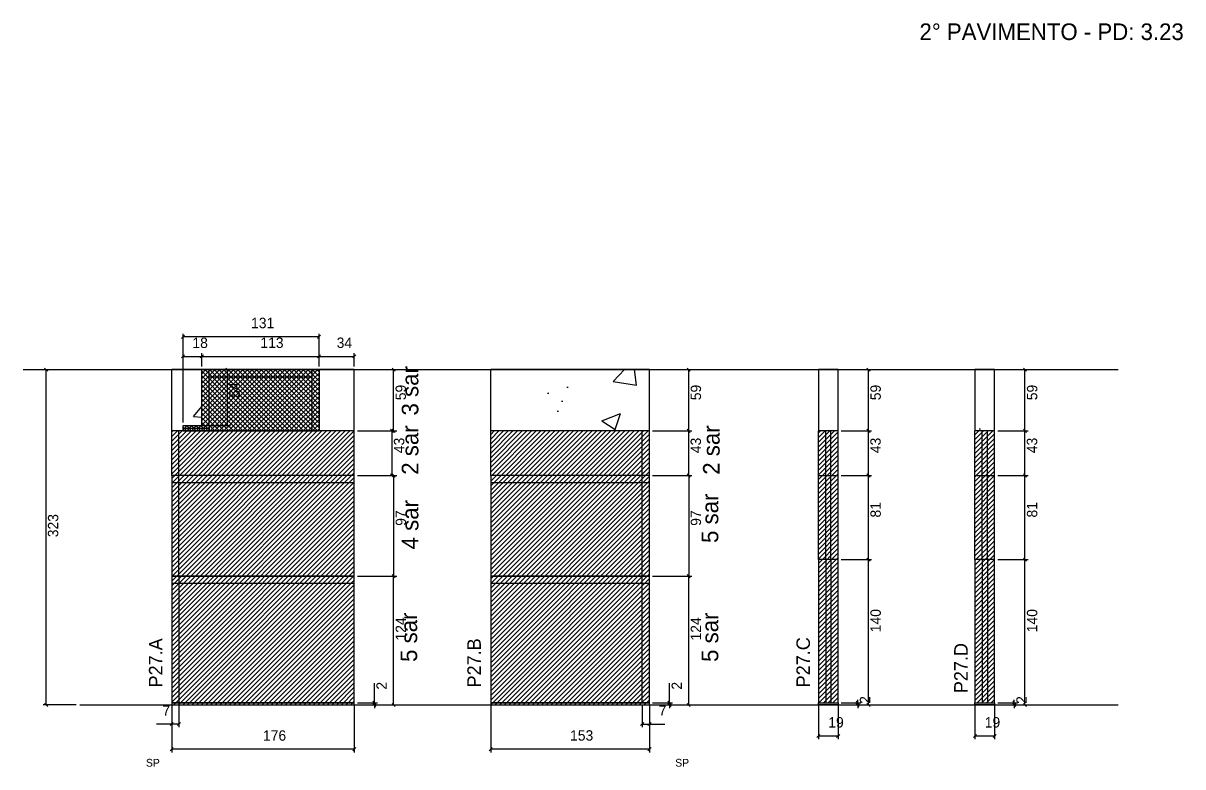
# Model space of a CAD drawing. Header units: metres. Extents: x 3966 to 8034, y 3880 to 4612.
# Drawn here: x 5332 to 6449, y 3881 to 4598 of the extents above; entities that cross this region are included whole.
import ezdxf

# ---------------------------------------------------------------- set-up
doc = ezdxf.new("R2010")
doc.units = ezdxf.units.M
for name, color, linetype in [('COTA', 7, 'Continuous'), ('Hachura', 7, 'Continuous'), ('NIVEL 2° PAV.', 7, 'Continuous'), ('NOMENCLATURA', 7, 'Continuous'), ('Nível', 7, 'Continuous'), ('Painéis', 7, 'Continuous'), ('SARR_2.2x7', 7, 'Continuous'), ('SARR_EDITAR', 7, 'Continuous'), ('texto', 7, 'Continuous'), ('Texto Seção', 7, 'Continuous')]:
    doc.layers.add(name, color=color, linetype=linetype)

msp = doc.modelspace()

# ---------------------------------------------------------------- hatches: boundary and pattern name
at = {"layer": 'COTA'}
h = msp.add_hatch(dxfattribs=at)
h.set_pattern_fill('AR-CONC')
h.paths.add_polyline_path([(5474.6, 4204.9), (5485.6, 4204.9), (5485.6, 4209.9), (5503.6, 4209.9), (5503.6, 4263.9), (5474.6, 4263.9), (5474.6, 4204.9)])
h = msp.add_hatch(dxfattribs=at)
h.set_pattern_fill('AR-CONC')
h.paths.add_polyline_path([(5650.6, 4204.9), (5650.6, 4263.9), (5616.6, 4263.9), (5616.6, 4204.9), (5650.6, 4204.9)])
h = msp.add_hatch(dxfattribs=at)
h.set_pattern_fill('AR-CONC')
h.paths.add_polyline_path([(5935, 4204.9), (5935, 4263.9), (5782, 4263.9), (5782, 4204.9), (5935, 4204.9)])
h = msp.add_hatch(dxfattribs=at)
h.set_pattern_fill('AR-CONC')
h.paths.add_polyline_path([(6116.8, 4263.9), (6097.8, 4263.9), (6097.8, 4204.9), (6116.8, 4204.9), (6116.8, 4263.9)])
h = msp.add_hatch(dxfattribs=at)
h.set_pattern_fill('AR-CONC')
h.paths.add_polyline_path([(6267.6, 4263.9), (6248.6, 4263.9), (6248.6, 4204.9), (6267.6, 4204.9), (6267.6, 4263.9)])
at = {"layer": 'Hachura'}
h = msp.add_hatch(dxfattribs=at)
h.set_pattern_fill('ANSI37')
h.paths.add_polyline_path([(5503.6, 4263.9), (5503.6, 4209.9), (5485.6, 4209.9), (5485.6, 4204.9), (5616.6, 4204.9), (5616.6, 4263.9), (5503.6, 4263.9)])
h = msp.add_hatch(dxfattribs=at)
h.set_pattern_fill('ANSI31')
h.paths.add_polyline_path([(5650.6, 3940.9), (5650.6, 4204.9), (5474.6, 4204.9), (5474.6, 3940.9), (5650.6, 3940.9)])
h = msp.add_hatch(dxfattribs=at)
h.set_pattern_fill('ANSI31')
h.paths.add_polyline_path([(5935, 3940.9), (5935, 4204.9), (5782, 4204.9), (5782, 3940.9), (5935, 3940.9)])
h = msp.add_hatch(dxfattribs=at)
h.set_pattern_fill('ANSI31')
h.paths.add_polyline_path([(6116.8, 3942.9), (6116.8, 4204.9), (6097.8, 4204.9), (6097.8, 3942.9), (6116.8, 3942.9)])
h = msp.add_hatch(dxfattribs=at)
h.set_pattern_fill('ANSI31')
h.paths.add_polyline_path([(6267.6, 3942.9), (6267.6, 4204.9), (6248.6, 4204.9), (6248.6, 3942.9), (6267.6, 3942.9)])

# ---------------------------------------------------------------- linework, layer by layer
at = {"layer": 'COTA', "color": 0, "lineweight": 25}
for p, q in [((5487.1, 4297), (5484.1, 4294)), ((5615.1, 4294), (5618.1, 4297)), ((5487.1, 4278.1), (5484.1, 4275.1)), ((5502.1, 4275.1), (5505.1, 4278.1)), ((5505.1, 4278.1), (5502.1, 4275.1)), ((5615.1, 4275.1), (5618.1, 4278.1)), ((5618.1, 4278.1), (5615.1, 4275.1)), ((5649.1, 4275.1), (5652.1, 4278.1)), ((5529.8, 4262.4), (5526.8, 4265.4)), ((5690, 4262.4), (5687, 4265.4)), ((5974.3, 4262.4), (5971.3, 4265.4)), ((6147.5, 4262.4), (6144.5, 4265.4)), ((6298.3, 4262.4), (6295.3, 4265.4)), ((5526.8, 4211.4), (5529.8, 4208.4)), ((5688.5, 4203.4), (5685.5, 4206.4)), ((5687, 4206.4), (5690, 4203.4)), ((5971.3, 4206.4), (5974.3, 4203.4)), ((5974.3, 4203.4), (5971.3, 4206.4)), ((6144.5, 4206.4), (6147.5, 4203.4)), ((6147.5, 4203.4), (6144.5, 4206.4)), ((6295.3, 4206.4), (6298.3, 4203.4)), ((6298.3, 4203.4), (6295.3, 4206.4)), ((5685.5, 4163.4), (5688.5, 4160.4)), ((5690, 4160.4), (5687, 4163.4)), ((5974.3, 4160.4), (5971.3, 4163.4)), ((5971.3, 4163.4), (5974.3, 4160.4)), ((6147.5, 4160.4), (6144.5, 4163.4)), ((6144.5, 4163.4), (6147.5, 4160.4)), ((6298.3, 4160.4), (6295.3, 4163.4)), ((6295.3, 4163.4), (6298.3, 4160.4)), ((6147.5, 4079.4), (6144.5, 4082.4)), ((6144.5, 4082.4), (6147.5, 4079.4)), ((6298.3, 4079.4), (6295.3, 4082.4)), ((6295.3, 4082.4), (6298.3, 4079.4)), ((5690, 4063.4), (5687, 4066.4)), ((5687, 4066.4), (5690, 4063.4)), ((5974.3, 4063.4), (5971.3, 4066.4)), ((5971.3, 4066.4), (5974.3, 4063.4)), ((5668.4, 3944.4), (5671.4, 3941.4)), ((5671.4, 3939.4), (5668.4, 3942.4)), ((5687, 3942.4), (5690, 3939.4)), ((5952.8, 3944.4), (5955.8, 3941.4)), ((5955.8, 3939.4), (5952.8, 3942.4)), ((5971.3, 3942.4), (5974.3, 3939.4)), ((6134.2, 3944.4), (6137.2, 3941.4)), ((6137.2, 3939.4), (6134.2, 3942.4)), ((6144.5, 3942.4), (6147.5, 3939.4)), ((6285, 3944.4), (6288, 3941.4)), ((6288, 3939.4), (6285, 3942.4)), ((6295.3, 3942.4), (6298.3, 3939.4)), ((5476.1, 3923.9), (5473.1, 3920.9)), ((5480.1, 3920.9), (5483.1, 3923.9)), ((5929.5, 3923.9), (5926.5, 3920.9)), ((5933.5, 3920.9), (5936.5, 3923.9)), ((6099.3, 3912.5), (6096.3, 3909.5)), ((6115.3, 3909.5), (6118.3, 3912.5)), ((6250.1, 3912.5), (6247.1, 3909.5)), ((6266.1, 3909.5), (6269.1, 3912.5)), ((5476.1, 3899.7), (5473.1, 3896.7)), ((5649.1, 3896.7), (5652.1, 3899.7)), ((5783.5, 3899.7), (5780.5, 3896.7)), ((5933.5, 3896.7), (5936.5, 3899.7))]:
    msp.add_line(p, q, dxfattribs=at)
at = {"layer": 'COTA', "color": 4, "lineweight": 25}
for p, q in [((5485.6, 4266.9), (5485.6, 4298.5)), ((5616.6, 4295.5), (5485.6, 4295.5)), ((5616.6, 4266.9), (5616.6, 4298.5)), ((5485.6, 4212.9), (5485.6, 4279.6)), ((5485.6, 4276.6), (5503.6, 4276.6)), ((5503.6, 4266.9), (5503.6, 4279.6)), ((5503.6, 4266.9), (5503.6, 4279.6)), ((5503.6, 4276.6), (5616.6, 4276.6)), ((5616.6, 4266.9), (5616.6, 4279.6)), ((5616.6, 4266.9), (5616.6, 4279.6)), ((5616.6, 4276.6), (5650.6, 4276.6)), ((5650.6, 4266.9), (5650.6, 4279.6)), ((5506.6, 4263.9), (5531.3, 4263.9)), ((5528.3, 4209.9), (5528.3, 4263.9)), ((5653.6, 4263.9), (5691.5, 4263.9)), ((5688.5, 4204.9), (5688.5, 4263.9)), ((5938, 4263.9), (5975.8, 4263.9)), ((5972.8, 4204.9), (5972.8, 4263.9)), ((6119.8, 4263.9), (6149, 4263.9)), ((6146, 4204.9), (6146, 4263.9)), ((6270.6, 4263.9), (6299.8, 4263.9)), ((6296.8, 4204.9), (6296.8, 4263.9)), ((5506.6, 4209.9), (5531.3, 4209.9)), ((5653.6, 4204.9), (5691.5, 4204.9)), ((5653.6, 4204.9), (5690, 4204.9)), ((5687, 4161.9), (5687, 4204.9)), ((5938, 4204.9), (5975.8, 4204.9)), ((5938, 4204.9), (5975.8, 4204.9)), ((5972.8, 4161.9), (5972.8, 4204.9)), ((6119.8, 4204.9), (6149, 4204.9)), ((6119.8, 4204.9), (6149, 4204.9)), ((6146, 4161.9), (6146, 4204.9)), ((6270.6, 4204.9), (6299.8, 4204.9)), ((6270.6, 4204.9), (6299.8, 4204.9)), ((6296.8, 4161.9), (6296.8, 4204.9)), ((5653.6, 4161.9), (5691.5, 4161.9)), ((5653.6, 4161.9), (5690, 4161.9)), ((5688.5, 4161.9), (5688.5, 4064.9)), ((5938, 4161.9), (5975.8, 4161.9)), ((5938, 4161.9), (5975.8, 4161.9)), ((5972.8, 4161.9), (5972.8, 4064.9)), ((6119.8, 4161.9), (6149, 4161.9)), ((6119.8, 4161.9), (6149, 4161.9)), ((6146, 4080.9), (6146, 4161.9)), ((6270.6, 4161.9), (6299.8, 4161.9)), ((6270.6, 4161.9), (6299.8, 4161.9)), ((6296.8, 4080.9), (6296.8, 4161.9)), ((6119.8, 4080.9), (6149, 4080.9)), ((6119.8, 4080.9), (6149, 4080.9)), ((6146, 3940.9), (6146, 4080.9)), ((6270.6, 4080.9), (6299.8, 4080.9)), ((6270.6, 4080.9), (6299.8, 4080.9)), ((6296.8, 3940.9), (6296.8, 4080.9)), ((5653.6, 4064.9), (5691.5, 4064.9)), ((5653.6, 4064.9), (5691.5, 4064.9)), ((5688.5, 3940.9), (5688.5, 4064.9)), ((5938, 4064.9), (5975.8, 4064.9)), ((5938, 4064.9), (5975.8, 4064.9)), ((5972.8, 3940.9), (5972.8, 4064.9)), ((5669.9, 3942.9), (5669.9, 3961.7)), ((5954.3, 3942.9), (5954.3, 3961.7)), ((6135.7, 3942.9), (6135.7, 3945.9)), ((6286.5, 3942.9), (6286.5, 3945.9)), ((5474.6, 3939.9), (5474.6, 3895.2)), ((5474.6, 3937.9), (5474.6, 3919.4)), ((5481.6, 3939.9), (5481.6, 3919.4)), ((5650.6, 3939.9), (5650.6, 3895.2)), ((5653.6, 3942.9), (5672.9, 3942.9)), ((5653.6, 3940.9), (5672.9, 3940.9)), ((5653.6, 3940.9), (5691.5, 3940.9)), ((5669.9, 3940.9), (5669.9, 3942.9)), ((5669.9, 3940.9), (5669.9, 3937.9)), ((5782, 3939.9), (5782, 3895.2)), ((5928, 3939.9), (5928, 3919.4)), ((5935, 3939.9), (5935, 3895.2)), ((5935, 3937.9), (5935, 3919.4)), ((5938, 3942.9), (5957.3, 3942.9)), ((5938, 3940.9), (5957.3, 3940.9)), ((5938, 3940.9), (5975.8, 3940.9)), ((5954.3, 3940.9), (5954.3, 3942.9)), ((5954.3, 3940.9), (5954.3, 3937.9)), ((6097.8, 3939.9), (6097.8, 3908)), ((6116.8, 3939.9), (6116.8, 3908)), ((6119.8, 3942.9), (6138.7, 3942.9)), ((6119.8, 3940.9), (6138.7, 3940.9)), ((6119.8, 3940.9), (6149, 3940.9)), ((6135.7, 3940.9), (6135.7, 3942.9)), ((6135.7, 3940.9), (6135.7, 3937.9)), ((6248.6, 3939.9), (6248.6, 3908)), ((6267.6, 3939.9), (6267.6, 3908)), ((6270.6, 3942.9), (6289.5, 3942.9)), ((6270.6, 3940.9), (6289.5, 3940.9)), ((6270.6, 3940.9), (6299.8, 3940.9)), ((6286.5, 3940.9), (6286.5, 3942.9)), ((6286.5, 3940.9), (6286.5, 3937.9)), ((5474.6, 3922.4), (5459.9, 3922.4)), ((5481.6, 3922.4), (5474.6, 3922.4)), ((5928, 3922.4), (5935, 3922.4)), ((5935, 3922.4), (5949.7, 3922.4)), ((6097.8, 3911), (6116.8, 3911)), ((6248.6, 3911), (6267.6, 3911)), ((5650.6, 3898.2), (5474.6, 3898.2)), ((5935, 3898.2), (5782, 3898.2))]:
    msp.add_line(p, q, dxfattribs=at)
at = {"layer": 'COTA', "color": 241, "lineweight": 25}
for p, q in [((5503.6, 4263.9), (5474.6, 4263.9)), ((5474.6, 4204.9), (5474.6, 4263.9)), ((5650.6, 4263.9), (5616.6, 4263.9)), ((5650.6, 4204.9), (5650.6, 4263.9)), ((5935, 4263.9), (5782, 4263.9)), ((5782, 4204.9), (5782, 4263.9)), ((5935, 4204.9), (5935, 4263.9))]:
    msp.add_line(p, q, dxfattribs=at)
for points in [[(6116.8, 4204.9), (6116.8, 4263.9), (6097.8, 4263.9), (6097.8, 4204.9)], [(6267.6, 4204.9), (6267.6, 4263.9), (6248.6, 4263.9), (6248.6, 4204.9)]]:
    msp.add_lwpolyline(points, dxfattribs=at)
at = {"layer": 'NIVEL 2° PAV.', "color": 4, "lineweight": 25}
for p, q in [((5350.4, 4263.9), (5356.6, 4263.9)), ((5353.6, 3940.9), (5353.6, 4263.9)), ((5382.4, 3940.9), (5350.6, 3940.9))]:
    msp.add_line(p, q, dxfattribs=at)
at = {"layer": 'NIVEL 2° PAV.', "color": 0, "lineweight": 25}
for p, q in [((5355.1, 4262.4), (5352.1, 4265.4)), ((5352.1, 3942.4), (5355.1, 3939.4))]:
    msp.add_line(p, q, dxfattribs=at)
at = {"layer": 'Nível', "color": 4, "lineweight": 25}
for p, q in [((5331.5, 4263.9), (6386.7, 4263.9)), ((5386, 3940.9), (6386.7, 3940.9))]:
    msp.add_line(p, q, dxfattribs=at)
at = {"layer": 'Painéis', "color": 200, "lineweight": 25}
for p, q in [((5503.6, 4209.9), (5503.6, 4263.9)), ((5616.6, 4263.9), (5503.6, 4263.9)), ((5616.6, 4263.9), (5616.6, 4204.9)), ((5650.6, 4204.9), (5474.6, 4204.9)), ((5474.6, 4161.9), (5474.6, 4204.9)), ((5485.6, 4209.9), (5503.6, 4209.9)), ((5485.6, 4204.9), (5485.6, 4209.9)), ((5485.6, 4204.9), (5616.6, 4204.9)), ((5650.6, 4161.9), (5650.6, 4204.9)), ((5782, 4161.9), (5782, 4204.9)), ((5935, 4204.9), (5782, 4204.9)), ((5935, 4161.9), (5935, 4204.9)), ((6116.8, 4204.9), (6097.8, 4204.9)), ((6097.8, 4080.9), (6097.8, 4204.9)), ((6116.8, 4080.9), (6116.8, 4204.9)), ((6267.6, 4204.9), (6248.6, 4204.9)), ((6248.6, 4080.9), (6248.6, 4204.9)), ((6267.6, 4080.9), (6267.6, 4204.9)), ((5474.6, 4161.9), (5474.6, 4064.9)), ((5650.6, 4161.9), (5474.6, 4161.9)), ((5650.6, 4064.9), (5650.6, 4161.9)), ((5782, 4161.9), (5782, 4064.9)), ((5935, 4161.9), (5782, 4161.9)), ((5935, 4064.9), (5935, 4161.9)), ((6097.8, 4161.9), (6116.8, 4161.9)), ((6248.6, 4161.9), (6267.6, 4161.9)), ((6097.8, 4080.9), (6097.8, 3942.9)), ((6116.8, 4080.9), (6097.8, 4080.9)), ((6116.8, 3942.9), (6116.8, 4080.9)), ((6248.6, 4080.9), (6248.6, 3942.9)), ((6267.6, 4080.9), (6248.6, 4080.9)), ((6267.6, 3942.9), (6267.6, 4080.9)), ((5474.6, 4064.9), (5474.6, 3940.9)), ((5474.6, 4064.9), (5650.6, 4064.9)), ((5650.6, 4064.9), (5474.6, 4064.9)), ((5650.6, 3940.9), (5650.6, 4064.9)), ((5782, 4064.9), (5782, 3940.9)), ((5782, 4064.9), (5935, 4064.9)), ((5935, 4064.9), (5782, 4064.9)), ((5935, 3940.9), (5935, 4064.9)), ((5474.6, 3942.9), (5650.6, 3942.9)), ((5782, 3942.9), (5935, 3942.9)), ((6097.8, 3942.9), (6116.8, 3942.9)), ((6248.6, 3942.9), (6267.6, 3942.9))]:
    msp.add_line(p, q, dxfattribs=at)
for points in [[(5650.6, 3942.9), (5474.6, 3942.9), (5474.6, 3940.9), (5650.6, 3940.9)], [(5935, 3942.9), (5782, 3942.9), (5782, 3940.9), (5935, 3940.9)], [(6097.8, 3942.9), (6116.8, 3942.9), (6116.8, 3940.9), (6097.8, 3940.9)], [(6248.6, 3942.9), (6267.6, 3942.9), (6267.6, 3940.9), (6248.6, 3940.9)]]:
    msp.add_lwpolyline(points, close=True, dxfattribs=at)
at = {"layer": 'SARR_2.2x7', "color": 40, "lineweight": 25}
for p, q in [((5510.6, 4209.9), (5510.6, 4263.9)), ((5609.6, 4263.9), (5609.6, 4204.9)), ((5510.6, 4256.9), (5609.6, 4256.9)), ((5481.6, 4161.9), (5481.6, 4204.9)), ((5503.6, 4209.9), (5510.6, 4209.9)), ((5609.6, 4204.9), (5616.6, 4204.9)), ((5928, 4161.9), (5928, 4204.9)), ((6104.8, 4161.9), (6104.8, 4204.9)), ((6109.8, 4161.9), (6109.8, 4204.9)), ((6255.6, 4161.9), (6255.6, 4204.9)), ((6260.6, 4161.9), (6260.6, 4204.9)), ((5481.6, 4064.9), (5481.6, 4161.9)), ((5928, 4064.9), (5928, 4161.9)), ((6104.8, 4080.9), (6104.8, 4161.9)), ((6109.8, 4080.9), (6109.8, 4161.9)), ((6255.6, 4080.9), (6255.6, 4161.9)), ((6260.6, 4080.9), (6260.6, 4161.9)), ((5650.6, 4154.9), (5474.6, 4154.9)), ((5935, 4154.9), (5782, 4154.9)), ((6104.8, 4080.9), (6104.8, 3942.9)), ((6109.8, 4080.9), (6109.8, 3942.9)), ((6255.6, 4080.9), (6255.6, 3942.9)), ((6260.6, 4080.9), (6260.6, 3942.9)), ((5650.6, 4057.9), (5474.6, 4057.9)), ((5481.6, 4064.9), (5481.6, 3940.9)), ((5935, 4057.9), (5782, 4057.9)), ((5928, 3942.9), (5928, 4064.9))]:
    msp.add_line(p, q, dxfattribs=at)
at = {"layer": 'SARR_EDITAR', "color": 141, "lineweight": 25}
for p, q in [((5485.6, 4207.4), (5510.6, 4207.4)), ((5510.6, 4209.9), (5510.6, 4204.9))]:
    msp.add_line(p, q, dxfattribs=at)

# ---------------------------------------------------------------- texts
at = {"layer": 'COTA', "color": 240, "lineweight": 25}
for s, p in [('131', (5551.1, 4303.8)), ('18', (5494.6, 4284.7)), ('113', (5560.1, 4284.8)), ('34', (5633.6, 4284.8)), ('7', (5465.7, 3930.4)), ('7', (5943.9, 3930.4)), ('19', (6107.3, 3919.1)), ('19', (6258.1, 3919.1)), ('176', (5562.6, 3906.4)), ('153', (5858.5, 3906.5))]:
    msp.add_text(s, height=10, dxfattribs=at).set_placement(p)
for s, p in [('54', (5540.2, 4236.9)), ('59', (5700.3, 4234.4)), ('59', (5984.7, 4234.4)), ('59', (6157.9, 4234.4)), ('59', (6308.7, 4234.4)), ('43', (5698.7, 4183.4)), ('43', (5984.6, 4183.4)), ('43', (6157.8, 4183.4)), ('43', (6308.6, 4183.4)), ('81', (6157.9, 4121.4)), ('81', (6308.7, 4121.4)), ('97', (5700.4, 4113.4)), ('97', (5984.7, 4113.4)), ('124', (5700.4, 4002.9)), ('124', (5984.8, 4002.9)), ('140', (6157.9, 4010.9)), ('140', (6308.7, 4010.9)), ('2', (5681.9, 3955.6)), ('2', (5966.3, 3955.6)), ('2', (6147.7, 3941.9)), ('2', (6298.5, 3941.9))]:
    msp.add_text(s, height=10, rotation=90, dxfattribs=at).set_placement(p)
at = {"layer": 'NIVEL 2° PAV.', "color": 240, "lineweight": 25}
msp.add_text('323', height=10, rotation=90, dxfattribs=at).set_placement((5365.3, 4102.4))
at = {"layer": 'NOMENCLATURA', "color": 2, "lineweight": 25}
msp.add_text('2° PAVIMENTO - PD: 3.23', height=16, dxfattribs=at).set_placement((6195.2, 4581.4))
at = {"layer": 'NOMENCLATURA', "color": 7, "lineweight": 25}
for s, p in [('3 sar', (5712.3, 4219.7)), ('2 sar', (5712.3, 4162.6)), ('2 sar', (6002.6, 4162.6)), ('4 sar', (5712.3, 4090.7)), ('5 sar', (6001.3, 4096.9)), ('5 sar', (5711.1, 3982.3)), ('5 sar', (6001.3, 3982.3))]:
    msp.add_text(s, height=16, rotation=90, dxfattribs=at).set_placement(p)
at = {"layer": 'texto', "color": 0, "lineweight": 25}
for p in [(5449.8, 3881.4), (5959.8, 3881.4)]:
    msp.add_text('SP', height=7.5, dxfattribs=at).set_placement(p)
at = {"layer": 'Texto Seção', "color": 7, "lineweight": 15}
for s, p in [('P27.A', (5465.7, 3957.7)), ('P27.B', (5772.5, 3957.7)), ('P27.C', (6089.6, 3957.8)), ('P27.D', (6241.6, 3952.2))]:
    msp.add_text(s, height=13, rotation=90, dxfattribs=at).set_placement(p)

doc.saveas('drawing.dxf')
